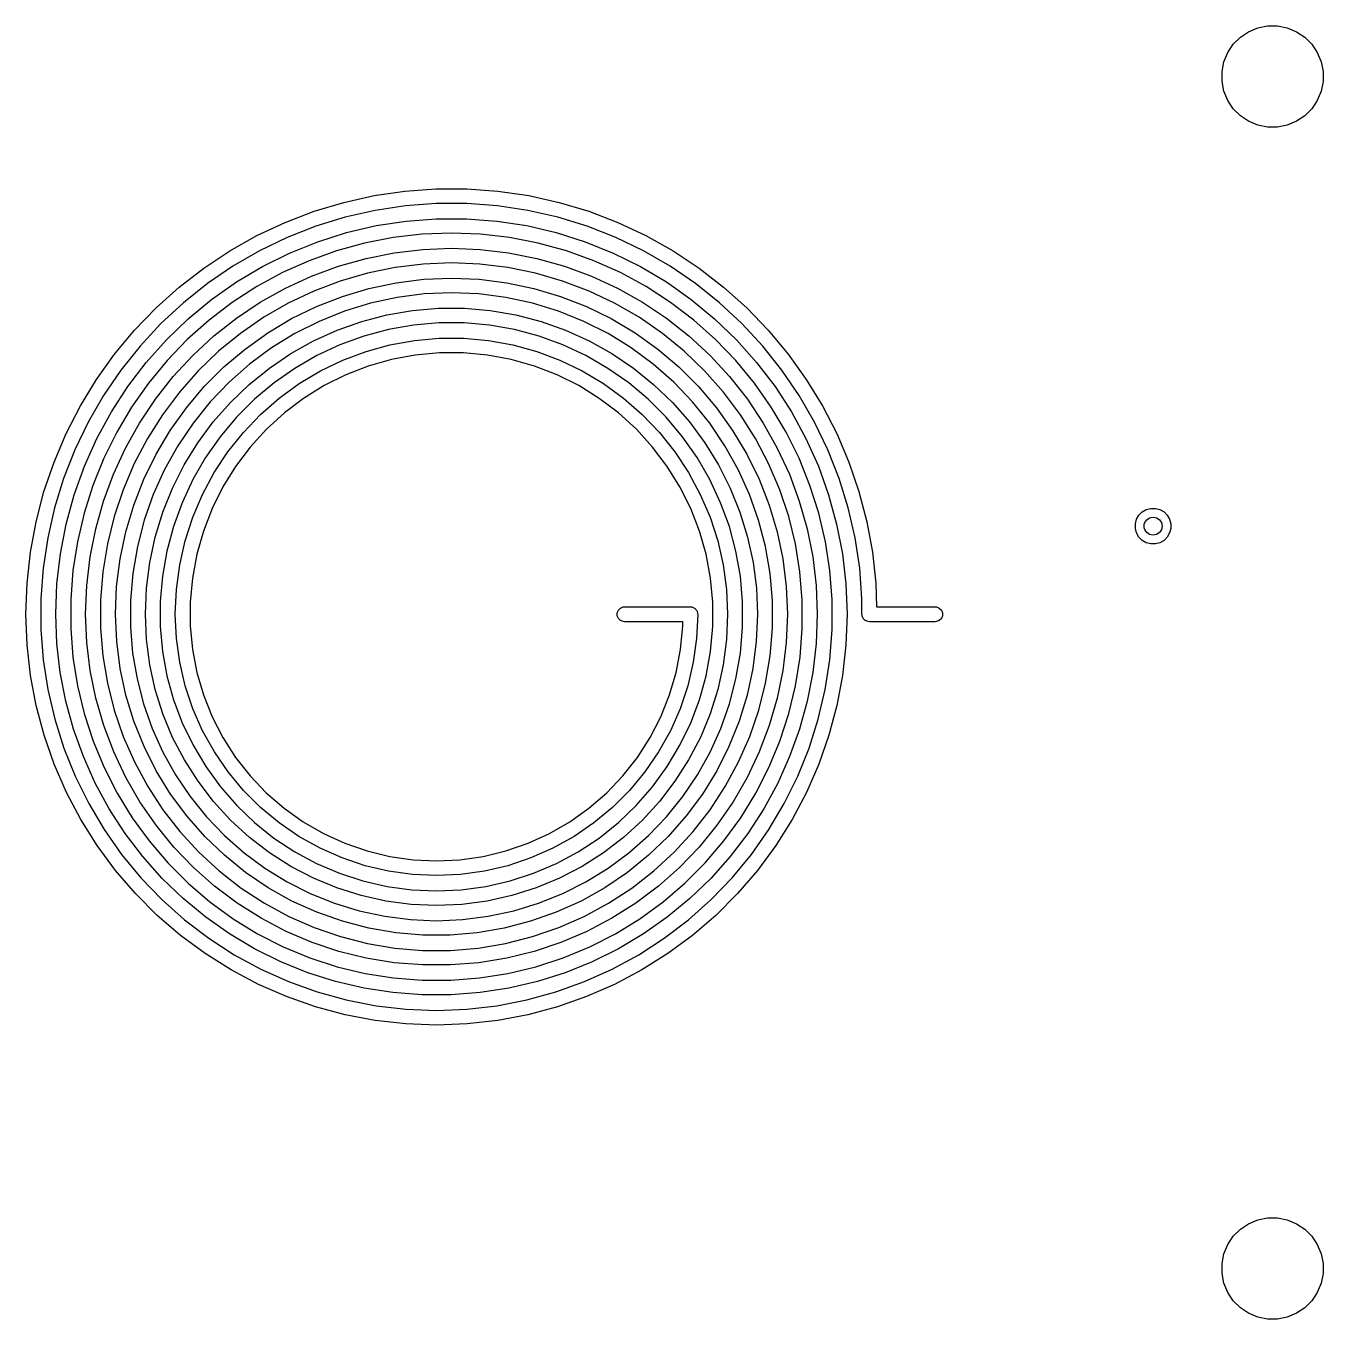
# Model space of a CAD drawing. Extents: x 25 to 275, y -107 to -24.
# Drawn here: x 118.12 to 139.85, y -106.8 to -85.15 of the extents above; entities that cross this region are included whole.
import ezdxf

# ---------------------------------------------------------------- set-up
doc = ezdxf.new("R2010")
doc.units = 0
doc.layers.add('BLACK', color=7, linetype='CONTINUOUS')

msp = doc.modelspace()

# ---------------------------------------------------------------- linework, layer by layer
at = {"layer": 'BLACK', "linetype": 'CONTINUOUS'}
for p, q in [((138.342941, -85.460766), (138.460766, -85.342941)), ((138.460766, -85.342941), (138.599313, -85.250367)), ((138.599313, -85.250367), (138.753258, -85.186601)), ((138.753258, -85.186601), (138.916685, -85.154093)), ((138.916685, -85.154093), (139.083315, -85.154093)), ((139.083315, -85.154093), (139.246742, -85.186601)), ((139.246742, -85.186601), (139.400687, -85.250367)), ((139.400687, -85.250367), (139.539234, -85.342941)), ((139.539234, -85.342941), (139.657059, -85.460766)), ((138.250367, -85.599313), (138.342941, -85.460766)), ((139.657059, -85.460766), (139.749633, -85.599313)), ((138.154093, -85.916685), (138.186601, -85.753258)), ((138.186601, -85.753258), (138.250367, -85.599313)), ((139.749633, -85.599313), (139.813399, -85.753258)), ((139.813399, -85.753258), (139.845907, -85.916685)), ((138.154093, -86.083315), (138.154093, -85.916685)), ((139.845907, -85.916685), (139.845907, -86.083315)), ((138.186601, -86.246742), (138.154093, -86.083315)), ((139.845907, -86.083315), (139.813399, -86.246742)), ((138.250367, -86.400687), (138.186601, -86.246742)), ((138.342941, -86.539234), (138.250367, -86.400687)), ((139.749633, -86.400687), (139.657059, -86.539234)), ((139.813399, -86.246742), (139.749633, -86.400687)), ((138.460766, -86.657059), (138.342941, -86.539234)), ((138.599313, -86.749633), (138.460766, -86.657059)), ((139.539234, -86.657059), (139.400687, -86.749633)), ((139.657059, -86.539234), (139.539234, -86.657059)), ((138.753258, -86.813399), (138.599313, -86.749633)), ((138.916685, -86.845907), (138.753258, -86.813399)), ((139.083315, -86.845907), (138.916685, -86.845907)), ((139.246742, -86.813399), (139.083315, -86.845907)), ((139.400687, -86.749633), (139.246742, -86.813399)), ((123.955837, -87.99352), (124.47073, -87.917743)), ((124.47073, -87.917743), (124.989781, -87.879753)), ((124.989781, -87.879753), (125.510219, -87.879753)), ((125.510219, -87.879753), (126.02927, -87.917743)), ((126.02927, -87.917743), (126.544163, -87.99352)), ((122.949477, -88.256617), (123.44785, -88.106679)), ((123.44785, -88.106679), (123.955837, -87.99352)), ((124.479706, -88.163448), (123.970963, -88.240128)), ((124.992756, -88.125), (124.479706, -88.163448)), ((125.507244, -88.125), (124.992756, -88.125)), ((126.020294, -88.163448), (125.507244, -88.125)), ((126.529037, -88.240128), (126.020294, -88.163448)), ((126.544163, -87.99352), (127.05215, -88.106679)), ((127.05215, -88.106679), (127.550523, -88.256617)), ((122.463379, -88.442533), (122.949477, -88.256617)), ((123.469374, -88.354613), (122.977742, -88.506261)), ((123.970963, -88.240128), (123.469374, -88.354613)), ((124.490222, -88.418711), (124.996244, -88.379862)), ((124.996244, -88.379862), (125.503756, -88.379862)), ((125.503756, -88.379862), (126.009778, -88.418711)), ((127.030626, -88.354613), (126.529037, -88.240128)), ((127.522258, -88.506261), (127.030626, -88.354613)), ((127.550523, -88.256617), (128.036621, -88.442533)), ((121.992148, -88.663437), (122.463379, -88.442533)), ((122.977742, -88.506261), (122.498818, -88.694225)), ((123.010638, -88.764947), (123.494498, -88.611821)), ((123.494498, -88.611821), (123.988659, -88.496182)), ((123.988659, -88.496182), (124.490222, -88.418711)), ((125.25, -88.620318), (124.76164, -88.639037)), ((125.73836, -88.639037), (125.25, -88.620318)), ((126.009778, -88.418711), (126.511341, -88.496182)), ((126.511341, -88.496182), (127.005502, -88.611821)), ((127.005502, -88.611821), (127.489362, -88.764947)), ((128.001182, -88.694225), (127.522258, -88.506261)), ((128.036621, -88.442533), (128.507852, -88.663437)), ((121.5383, -88.918149), (121.992148, -88.663437)), ((122.498818, -88.694225), (122.03528, -88.917453)), ((122.53992, -88.954664), (123.010638, -88.764947)), ((123.796367, -88.788133), (123.325119, -88.917634)), ((124.276146, -88.695085), (123.796367, -88.788133)), ((124.76164, -88.639037), (124.276146, -88.695085)), ((126.223854, -88.695085), (125.73836, -88.639037)), ((126.703633, -88.788133), (126.223854, -88.695085)), ((127.174881, -88.917634), (126.703633, -88.788133)), ((127.489362, -88.764947), (127.96008, -88.954664)), ((128.46472, -88.917453), (128.001182, -88.694225)), ((128.507852, -88.663437), (128.9617, -88.918149)), ((121.104255, -89.205311), (121.5383, -88.918149)), ((122.03528, -88.917453), (121.58972, -89.174698)), ((122.085106, -89.179856), (122.53992, -88.954664)), ((123.325119, -88.917634), (122.865166, -89.082829)), ((123.357271, -89.174779), (123.820147, -89.044234)), ((123.820147, -89.044234), (124.291839, -88.950409)), ((124.291839, -88.950409), (124.769438, -88.893881)), ((124.769438, -88.893881), (125.25, -88.875)), ((125.25, -88.875), (125.730562, -88.893881)), ((125.730562, -88.893881), (126.208161, -88.950409)), ((126.208161, -88.950409), (126.679853, -89.044234)), ((126.679853, -89.044234), (127.142729, -89.174779)), ((127.634834, -89.082829), (127.174881, -88.917634)), ((127.96008, -88.954664), (128.414894, -89.179856)), ((128.91028, -89.174698), (128.46472, -88.917453)), ((128.9617, -88.918149), (129.395745, -89.205311)), ((120.69233, -89.523389), (121.104255, -89.205311)), ((121.58972, -89.174698), (121.164629, -89.464519)), ((121.648865, -89.439204), (122.085106, -89.179856)), ((122.865166, -89.082829), (122.419209, -89.282749)), ((122.906064, -89.341238), (123.357271, -89.174779)), ((124.306819, -89.196372), (123.842879, -89.291086)), ((124.776875, -89.139297), (124.306819, -89.196372)), ((125.25, -89.120231), (124.776875, -89.139297)), ((125.723125, -89.139297), (125.25, -89.120231)), ((126.193181, -89.196372), (125.723125, -89.139297)), ((126.657121, -89.291086), (126.193181, -89.196372)), ((127.142729, -89.174779), (127.593936, -89.341238)), ((128.080791, -89.282749), (127.634834, -89.082829)), ((128.414894, -89.179856), (128.851135, -89.439204)), ((129.335371, -89.464519), (128.91028, -89.174698)), ((129.395745, -89.205311), (129.80767, -89.523389)), ((121.164629, -89.464519), (120.762386, -89.785298)), ((121.233757, -89.731185), (121.648865, -89.439204)), ((122.419209, -89.282749), (121.989863, -89.516219)), ((122.469308, -89.542585), (122.906064, -89.341238)), ((123.388065, -89.422825), (122.945327, -89.590733)), ((123.842879, -89.291086), (123.388065, -89.422825)), ((123.869144, -89.547124), (124.324155, -89.451718)), ((124.324155, -89.451718), (124.785491, -89.394212)), ((124.785491, -89.394212), (125.25, -89.375)), ((125.25, -89.375), (125.714509, -89.394212)), ((125.714509, -89.394212), (126.175845, -89.451718)), ((126.175845, -89.451718), (126.630856, -89.547124)), ((127.111935, -89.422825), (126.657121, -89.291086)), ((127.554673, -89.590733), (127.111935, -89.422825)), ((127.593936, -89.341238), (128.030692, -89.542585)), ((128.510137, -89.516219), (128.080791, -89.282749)), ((128.851135, -89.439204), (129.266243, -89.731185)), ((129.737614, -89.785298), (129.335371, -89.464519)), ((120.304721, -89.870688), (120.69233, -89.523389)), ((121.989863, -89.516219), (121.57965, -89.781871)), ((122.049696, -89.777579), (122.469308, -89.542585)), ((122.945327, -89.590733), (122.517535, -89.793723)), ((122.990463, -89.848775), (123.423565, -89.679778)), ((123.423565, -89.679778), (123.869144, -89.547124)), ((124.340801, -89.697537), (123.894397, -89.793745)), ((124.793757, -89.639534), (124.340801, -89.697537)), ((125.25, -89.620153), (124.793757, -89.639534)), ((125.706243, -89.639534), (125.25, -89.620153)), ((126.159199, -89.697537), (125.706243, -89.639534)), ((126.605603, -89.793745), (126.159199, -89.697537)), ((126.630856, -89.547124), (127.076435, -89.679778)), ((127.076435, -89.679778), (127.509537, -89.848775)), ((127.982465, -89.793723), (127.554673, -89.590733)), ((128.030692, -89.542585), (128.450304, -89.777579)), ((128.92035, -89.781871), (128.510137, -89.516219)), ((129.80767, -89.523389), (130.195279, -89.870688)), ((119.943498, -90.245353), (120.304721, -89.870688)), ((120.762386, -89.785298), (120.385239, -90.135239)), ((120.842217, -90.054085), (121.233757, -89.731185)), ((121.57965, -89.781871), (121.190976, -90.078144)), ((121.649815, -90.044771), (122.049696, -89.777579)), ((122.517535, -89.793723), (122.107464, -90.030478)), ((122.572796, -90.05296), (122.990463, -89.848775)), ((123.894397, -89.793745), (123.457759, -89.927464)), ((124.170269, -89.990029), (124.599034, -89.91651)), ((124.599034, -89.91651), (125.032489, -89.879618)), ((125.032489, -89.879618), (125.467511, -89.879618)), ((125.467511, -89.879618), (125.900966, -89.91651)), ((125.900966, -89.91651), (126.329731, -89.990029)), ((127.042241, -89.927464), (126.605603, -89.793745)), ((127.509537, -89.848775), (127.927204, -90.05296)), ((128.392536, -90.030478), (127.982465, -89.793723)), ((128.450304, -89.777579), (128.850185, -90.044771)), ((129.309024, -90.078144), (128.92035, -89.781871)), ((129.266243, -89.731185), (129.657783, -90.054085)), ((130.114761, -90.135239), (129.737614, -89.785298)), ((130.195279, -89.870688), (130.556502, -90.245353)), ((120.385239, -90.135239), (120.035298, -90.512386)), ((120.476544, -90.40601), (120.842217, -90.054085)), ((121.190976, -90.078144), (120.826121, -90.403301)), ((121.272131, -90.342513), (121.649815, -90.044771)), ((122.107464, -90.030478), (121.717774, -90.299461)), ((122.173417, -90.290939), (122.572796, -90.05296)), ((123.034034, -90.09773), (122.626276, -90.303318)), ((123.457759, -89.927464), (123.034034, -90.09773)), ((123.339111, -90.244569), (123.749283, -90.099645)), ((123.749283, -90.099645), (124.170269, -89.990029)), ((125.037153, -90.125), (124.613079, -90.162102)), ((125.462847, -90.125), (125.037153, -90.125)), ((125.886921, -90.162102), (125.462847, -90.125)), ((126.329731, -89.990029), (126.750717, -90.099645)), ((126.750717, -90.099645), (127.160889, -90.244569)), ((127.465966, -90.09773), (127.042241, -89.927464)), ((127.873724, -90.303318), (127.465966, -90.09773)), ((127.927204, -90.05296), (128.326583, -90.290939)), ((128.782226, -90.299461), (128.392536, -90.030478)), ((128.850185, -90.044771), (129.227869, -90.342513)), ((129.673879, -90.403301), (129.309024, -90.078144)), ((129.657783, -90.054085), (130.023456, -90.40601)), ((130.464702, -90.512386), (130.114761, -90.135239)), ((119.610588, -90.645387), (119.943498, -90.245353)), ((120.918971, -90.668971), (121.272131, -90.342513)), ((121.717774, -90.299461), (121.350992, -90.59893)), ((121.795053, -90.561085), (122.173417, -90.290939)), ((122.626276, -90.303318), (122.237421, -90.542745)), ((122.942706, -90.423755), (123.339111, -90.244569)), ((123.782663, -90.346201), (123.382641, -90.491797)), ((124.193852, -90.236023), (123.782663, -90.346201)), ((124.613079, -90.162102), (124.193852, -90.236023)), ((126.306148, -90.236023), (125.886921, -90.162102)), ((126.717337, -90.346201), (126.306148, -90.236023)), ((127.117359, -90.491797), (126.717337, -90.346201)), ((127.160889, -90.244569), (127.557294, -90.423755)), ((128.262579, -90.542745), (127.873724, -90.303318)), ((128.326583, -90.290939), (128.704947, -90.561085)), ((129.149008, -90.59893), (128.782226, -90.299461)), ((129.227869, -90.342513), (129.581029, -90.668971)), ((130.556502, -90.245353), (130.889412, -90.645387)), ((120.035298, -90.512386), (119.714519, -90.914629)), ((120.138884, -90.784894), (120.476544, -90.40601)), ((120.826121, -90.403301), (120.487228, -90.755434)), ((121.440291, -90.861553), (121.795053, -90.561085)), ((122.237421, -90.542745), (121.870273, -90.814287)), ((122.562925, -90.635913), (122.942706, -90.423755)), ((123.382641, -90.491797), (122.996831, -90.671703)), ((123.820796, -90.601364), (124.220841, -90.490958)), ((124.220841, -90.490958), (124.629171, -90.416857)), ((124.629171, -90.416857), (125.0425, -90.379657)), ((125.0425, -90.379657), (125.4575, -90.379657)), ((125.4575, -90.379657), (125.870829, -90.416857)), ((125.870829, -90.416857), (126.279159, -90.490958)), ((126.279159, -90.490958), (126.679204, -90.601364)), ((127.503169, -90.671703), (127.117359, -90.491797)), ((127.557294, -90.423755), (127.937075, -90.635913)), ((128.629727, -90.814287), (128.262579, -90.542745)), ((128.704947, -90.561085), (129.059709, -90.861553)), ((130.012772, -90.755434), (129.673879, -90.403301)), ((130.023456, -90.40601), (130.361116, -90.784894)), ((130.785481, -90.914629), (130.464702, -90.512386)), ((119.307766, -91.068655), (119.610588, -90.645387)), ((119.831218, -91.188514), (120.138884, -90.784894)), ((120.487228, -90.755434), (120.176284, -91.132475)), ((120.592513, -91.022131), (120.918971, -90.668971)), ((121.350992, -90.59893), (121.009496, -90.926941)), ((122.202505, -90.879515), (122.562925, -90.635913)), ((122.996831, -90.671703), (122.628169, -90.88455)), ((123.058357, -90.927246), (123.432259, -90.747184)), ((123.432259, -90.747184), (123.820796, -90.601364)), ((124.247271, -90.73666), (123.858178, -90.847366)), ((124.64492, -90.662326), (124.247271, -90.73666)), ((125.047732, -90.625), (124.64492, -90.662326)), ((125.452268, -90.625), (125.047732, -90.625)), ((125.85508, -90.662326), (125.452268, -90.625)), ((126.252729, -90.73666), (125.85508, -90.662326)), ((126.641822, -90.847366), (126.252729, -90.73666)), ((126.679204, -90.601364), (127.067741, -90.747184)), ((127.067741, -90.747184), (127.441643, -90.927246)), ((127.871831, -90.88455), (127.503169, -90.671703)), ((127.937075, -90.635913), (128.297495, -90.879515)), ((129.490504, -90.926941), (129.149008, -90.59893)), ((129.581029, -90.668971), (129.907487, -91.022131)), ((130.323716, -91.132475), (130.012772, -90.755434)), ((130.361116, -90.784894), (130.668782, -91.188514)), ((130.889412, -90.645387), (131.192234, -91.068655)), ((119.714519, -90.914629), (119.424698, -91.33972)), ((121.009496, -90.926941), (120.695502, -91.281367)), ((121.111553, -91.190291), (121.440291, -90.861553)), ((121.870273, -90.814287), (121.527475, -91.115987)), ((121.864042, -91.152804), (122.202505, -90.879515)), ((122.628169, -90.88455), (122.279461, -91.128718)), ((122.702101, -91.140099), (123.058357, -90.927246)), ((123.480958, -90.993502), (123.118832, -91.17382)), ((123.858178, -90.847366), (123.480958, -90.993502)), ((127.019042, -90.993502), (126.641822, -90.847366)), ((127.381168, -91.17382), (127.019042, -90.993502)), ((127.441643, -90.927246), (127.797899, -91.140099)), ((128.220539, -91.128718), (127.871831, -90.88455)), ((128.297495, -90.879515), (128.635958, -91.152804)), ((128.972525, -91.115987), (128.629727, -90.814287)), ((129.059709, -90.861553), (129.388447, -91.190291)), ((129.804498, -91.281367), (129.490504, -90.926941)), ((131.075302, -91.33972), (130.785481, -90.914629)), ((119.036648, -91.512898), (119.307766, -91.068655)), ((119.555351, -91.614501), (119.831218, -91.188514)), ((120.176284, -91.132475), (119.895115, -91.532212)), ((120.294771, -91.399815), (120.592513, -91.022131)), ((120.811085, -91.545053), (121.111553, -91.190291)), ((121.527475, -91.115987), (121.211498, -91.445671)), ((121.549975, -91.453813), (121.864042, -91.152804)), ((122.279461, -91.128718), (121.95336, -91.402349)), ((122.36636, -91.384029), (122.702101, -91.140099)), ((123.118832, -91.17382), (122.774887, -91.386781)), ((127.725113, -91.386781), (127.381168, -91.17382)), ((127.797899, -91.140099), (128.13364, -91.384029)), ((128.54664, -91.402349), (128.220539, -91.128718)), ((128.635958, -91.152804), (128.950025, -91.453813)), ((129.288502, -91.445671), (128.972525, -91.115987)), ((129.388447, -91.190291), (129.688915, -91.545053)), ((129.907487, -91.022131), (130.205229, -91.399815)), ((130.604885, -91.532212), (130.323716, -91.132475)), ((130.668782, -91.188514), (130.944649, -91.614501)), ((131.192234, -91.068655), (131.463352, -91.512898)), ((119.424698, -91.33972), (119.167453, -91.78528)), ((120.027579, -91.799696), (120.294771, -91.399815)), ((120.695502, -91.281367), (120.411045, -91.659911)), ((121.95336, -91.402349), (121.652349, -91.70336)), ((122.053835, -91.657074), (122.36636, -91.384029)), ((122.774887, -91.386781), (122.45206, -91.630569)), ((128.04794, -91.630569), (127.725113, -91.386781)), ((128.13364, -91.384029), (128.446165, -91.657074)), ((128.847651, -91.70336), (128.54664, -91.402349)), ((130.088955, -91.659911), (129.804498, -91.281367)), ((130.205229, -91.399815), (130.472421, -91.799696)), ((131.332547, -91.78528), (131.075302, -91.33972)), ((118.798681, -91.975746), (119.036648, -91.512898)), ((119.312903, -92.060356), (119.555351, -91.614501)), ((119.895115, -91.532212), (119.645371, -91.952299)), ((120.411045, -91.659911), (120.157971, -92.060116)), ((120.540939, -91.923417), (120.811085, -91.545053)), ((121.211498, -91.445671), (120.924618, -91.800964)), ((121.262567, -91.780373), (121.549975, -91.453813)), ((121.767044, -91.957033), (122.053835, -91.657074)), ((122.45206, -91.630569), (122.153104, -91.903104)), ((128.346896, -91.903104), (128.04794, -91.630569)), ((128.446165, -91.657074), (128.732956, -91.957033)), ((128.950025, -91.453813), (129.237433, -91.780373)), ((129.575382, -91.800964), (129.288502, -91.445671)), ((129.688915, -91.545053), (129.959061, -91.923417)), ((130.342029, -92.060115), (130.088955, -91.659911)), ((130.854629, -91.952299), (130.604885, -91.532212)), ((130.944649, -91.614501), (131.187097, -92.060356)), ((131.463352, -91.512898), (131.701319, -91.975746)), ((119.167453, -91.78528), (118.944225, -92.248818)), ((119.792585, -92.219308), (120.027579, -91.799696)), ((120.924618, -91.800964), (120.668904, -92.179307)), ((121.003888, -92.130129), (121.262567, -91.780373)), ((121.652349, -91.70336), (121.378718, -92.029461)), ((129.121282, -92.029461), (128.847651, -91.70336)), ((129.237433, -91.780373), (129.496112, -92.130129)), ((129.831096, -92.179307), (129.575382, -91.800964)), ((130.472421, -91.799696), (130.707415, -92.219308)), ((131.555775, -92.248818), (131.332547, -91.78528)), ((118.595135, -92.45473), (118.798681, -91.975746)), ((119.105296, -92.523462), (119.312903, -92.060356)), ((119.645371, -91.952299), (119.428517, -92.390272)), ((120.157971, -92.060116), (119.93792, -92.479387)), ((120.30296, -92.322796), (120.540939, -91.923417)), ((121.378718, -92.029461), (121.13455, -92.378169)), ((121.508296, -92.281493), (121.767044, -91.957033)), ((122.153104, -91.903104), (121.880569, -92.20206)), ((128.619431, -92.20206), (128.346896, -91.903104)), ((128.732956, -91.957033), (128.991704, -92.281493)), ((129.36545, -92.378169), (129.121282, -92.029461)), ((129.959061, -91.923417), (130.19704, -92.322796)), ((130.56208, -92.479387), (130.342029, -92.060115)), ((131.071483, -92.390272), (130.854629, -91.952299)), ((131.187097, -92.060356), (131.394704, -92.523462)), ((131.701319, -91.975746), (131.904865, -92.45473)), ((118.944225, -92.248818), (118.756261, -92.727742)), ((119.591238, -92.656064), (119.792585, -92.219308)), ((120.668904, -92.179307), (120.446196, -92.577973)), ((120.775803, -92.500563), (121.003888, -92.130129)), ((121.279674, -92.627841), (121.508296, -92.281493)), ((121.880569, -92.20206), (121.636781, -92.524887)), ((128.863219, -92.524887), (128.619431, -92.20206)), ((128.991704, -92.281493), (129.220326, -92.627841)), ((129.496112, -92.130129), (129.724197, -92.500563)), ((130.053804, -92.577973), (129.831096, -92.179307)), ((130.707415, -92.219308), (130.908762, -92.656064)), ((131.743739, -92.727742), (131.555775, -92.248818)), ((118.427096, -92.947294), (118.595135, -92.45473)), ((118.933749, -93.001101), (119.105296, -92.523462)), ((119.428517, -92.390272), (119.245826, -92.84356)), ((119.93792, -92.479387), (119.75232, -92.915005)), ((120.098775, -92.740463), (120.30296, -92.322796)), ((120.579954, -92.889006), (120.775803, -92.500563)), ((121.13455, -92.378169), (120.921703, -92.746831)), ((121.636781, -92.524887), (121.42382, -92.868832)), ((129.07618, -92.868832), (128.863219, -92.524887)), ((129.578297, -92.746831), (129.36545, -92.378169)), ((129.724197, -92.500563), (129.920046, -92.889006)), ((130.19704, -92.322796), (130.401225, -92.740463)), ((130.74768, -92.915005), (130.56208, -92.479387)), ((131.254174, -92.84356), (131.071483, -92.390272)), ((131.394704, -92.523462), (131.566251, -93.001101)), ((131.904865, -92.45473), (132.072904, -92.947294)), ((118.756261, -92.727742), (118.604613, -93.219374)), ((119.424779, -93.107271), (119.591238, -92.656064)), ((119.929778, -93.173565), (120.098775, -92.740463)), ((120.446196, -92.577973), (120.258099, -92.994089)), ((120.921703, -92.746831), (120.741797, -93.132641)), ((121.083019, -92.993288), (121.279674, -92.627841)), ((129.220326, -92.627841), (129.416981, -92.993288)), ((129.758203, -93.132641), (129.578297, -92.746831)), ((130.241901, -92.994089), (130.053804, -92.577973)), ((130.401225, -92.740463), (130.570222, -93.173565)), ((130.908762, -92.656064), (131.075221, -93.107271)), ((131.895387, -93.219374), (131.743739, -92.727742)), ((118.295459, -93.45081), (118.427096, -92.947294)), ((119.245826, -92.84356), (119.098369, -93.309502)), ((119.75232, -92.915005), (119.602375, -93.364146)), ((120.417753, -93.292659), (120.579954, -92.889006)), ((121.42382, -92.868832), (121.243502, -93.230958)), ((129.256498, -93.230958), (129.07618, -92.868832)), ((129.920046, -92.889006), (130.082247, -93.292659)), ((130.897625, -93.364146), (130.74768, -92.915005)), ((131.401631, -93.309502), (131.254174, -92.84356)), ((132.072904, -92.947294), (132.204541, -93.45081)), ((118.799268, -93.490471), (118.933749, -93.001101)), ((119.294234, -93.570147), (119.424779, -93.107271)), ((119.797124, -93.619144), (119.929778, -93.173565)), ((120.258099, -92.994089), (120.105969, -93.424658)), ((120.741797, -93.132641), (120.596201, -93.532663)), ((120.919914, -93.374891), (121.083019, -92.993288)), ((129.416981, -92.993288), (129.580086, -93.374891)), ((129.903799, -93.532663), (129.758203, -93.132641)), ((130.394031, -93.424658), (130.241901, -92.994089)), ((130.570222, -93.173565), (130.702876, -93.619144)), ((131.075221, -93.107271), (131.205766, -93.570147)), ((131.566251, -93.001101), (131.700732, -93.490471)), ((118.604613, -93.219374), (118.490128, -93.720963)), ((119.098369, -93.309502), (118.987013, -93.785365)), ((119.602375, -93.364146), (119.489057, -93.823895)), ((120.290369, -93.708612), (120.417753, -93.292659)), ((120.791672, -93.76958), (120.919914, -93.374891)), ((121.243502, -93.230958), (121.097366, -93.608178)), ((129.402634, -93.608178), (129.256498, -93.230958)), ((129.580086, -93.374891), (129.708328, -93.76958)), ((130.082247, -93.292659), (130.209631, -93.708612)), ((131.010943, -93.823895), (130.897625, -93.364146)), ((131.512987, -93.785365), (131.401631, -93.309502)), ((132.009872, -93.720963), (131.895387, -93.219374)), ((136.722836, -93.410195), (136.761994, -93.342372)), ((136.761994, -93.342372), (136.817372, -93.286994)), ((136.817372, -93.286994), (136.885195, -93.247836)), ((136.885195, -93.247836), (136.960842, -93.227567)), ((136.960842, -93.227567), (137.039158, -93.227567)), ((137.039158, -93.227567), (137.114805, -93.247836)), ((137.114805, -93.247836), (137.182628, -93.286994)), ((137.182628, -93.286994), (137.238006, -93.342372)), ((137.238006, -93.342372), (137.277164, -93.410195)), ((118.200929, -93.962592), (118.295459, -93.45081)), ((118.702642, -93.988698), (118.799268, -93.490471)), ((119.200409, -94.041839), (119.294234, -93.570147)), ((120.105969, -93.424658), (119.990902, -93.866578)), ((120.596201, -93.532663), (120.486023, -93.943852)), ((121.097366, -93.608178), (120.98666, -93.997271)), ((129.51334, -93.997271), (129.402634, -93.608178)), ((130.013977, -93.943852), (129.903799, -93.532663)), ((130.509098, -93.866578), (130.394031, -93.424658)), ((131.205766, -93.570147), (131.299591, -94.041839)), ((131.700732, -93.490471), (131.797358, -93.988698)), ((132.204541, -93.45081), (132.299071, -93.962592)), ((136.702567, -93.485842), (136.722836, -93.410195)), ((136.702567, -93.564158), (136.702567, -93.485842)), ((136.722836, -93.639805), (136.702567, -93.564158)), ((137.277164, -93.410195), (137.297433, -93.485842)), ((137.297433, -93.564158), (137.277164, -93.639805)), ((137.297433, -93.485842), (137.297433, -93.564158)), ((118.490128, -93.720963), (118.413448, -94.229706)), ((118.987013, -93.785365), (118.912411, -94.268356)), ((119.489057, -93.823895), (119.413101, -94.291272)), ((119.701718, -94.074155), (119.797124, -93.619144)), ((120.198718, -94.133871), (120.290369, -93.708612)), ((120.699326, -94.174174), (120.791672, -93.76958)), ((129.708328, -93.76958), (129.800674, -94.174174)), ((130.209631, -93.708612), (130.301282, -94.133871)), ((130.702876, -93.619144), (130.798282, -94.074155)), ((131.086899, -94.291272), (131.010943, -93.823895)), ((131.587589, -94.268356), (131.512987, -93.785365)), ((132.086552, -94.229706), (132.009872, -93.720963)), ((136.761994, -93.707628), (136.722836, -93.639805)), ((136.817372, -93.763006), (136.761994, -93.707628)), ((136.885195, -93.802164), (136.817372, -93.763006)), ((136.960842, -93.822433), (136.885195, -93.802164)), ((137.039158, -93.822433), (136.960842, -93.822433)), ((137.114805, -93.802164), (137.039158, -93.822433)), ((137.182628, -93.763006), (137.114805, -93.802164)), ((137.238006, -93.707628), (137.182628, -93.763006)), ((137.277164, -93.639805), (137.238006, -93.707628)), ((118.144007, -94.479908), (118.200929, -93.962592)), ((118.644439, -94.492861), (118.702642, -93.988698)), ((119.143881, -94.519438), (119.200409, -94.041839)), ((119.990902, -93.866578), (119.913727, -94.316664)), ((120.486023, -93.943852), (120.412102, -94.363079)), ((120.98666, -93.997271), (120.912326, -94.39492)), ((129.587674, -94.39492), (129.51334, -93.997271)), ((130.087898, -94.363079), (130.013977, -93.943852)), ((130.586273, -94.316664), (130.509098, -93.866578)), ((131.299591, -94.041839), (131.356119, -94.519438)), ((131.797358, -93.988698), (131.855561, -94.492861)), ((132.299071, -93.962592), (132.355993, -94.479908)), ((118.413448, -94.229706), (118.375, -94.742756)), ((118.912411, -94.268356), (118.875, -94.755641)), ((119.644212, -94.535491), (119.701718, -94.074155)), ((120.143463, -94.56537), (120.198718, -94.133871)), ((120.643619, -94.585418), (120.699326, -94.174174)), ((129.800674, -94.174174), (129.856381, -94.585418)), ((130.301282, -94.133871), (130.356537, -94.56537)), ((130.798282, -94.074155), (130.855788, -94.535491)), ((131.625, -94.755641), (131.587589, -94.268356)), ((132.125, -94.742756), (132.086552, -94.229706)), ((118.125, -95), (118.144007, -94.479908)), ((119.413101, -94.291272), (119.375, -94.763246)), ((119.913727, -94.316664), (119.875, -94.771673)), ((120.412102, -94.363079), (120.375, -94.787153)), ((120.912326, -94.39492), (120.875, -94.797732)), ((129.625, -94.797732), (129.587674, -94.39492)), ((130.125, -94.787153), (130.087898, -94.363079)), ((130.625, -94.771673), (130.586273, -94.316664)), ((131.125, -94.763246), (131.086899, -94.291272)), ((132.355993, -94.479908), (132.370432, -94.875)), ((118.625, -95), (118.644439, -94.492861)), ((119.125, -95), (119.143881, -94.519438)), ((119.625, -95), (119.644212, -94.535491)), ((120.125, -95), (120.143463, -94.56537)), ((120.625, -95), (120.643619, -94.585418)), ((129.856381, -94.585418), (129.875, -95)), ((130.356537, -94.56537), (130.375, -95)), ((130.855788, -94.535491), (130.875, -95)), ((131.356119, -94.519438), (131.375, -95)), ((131.855561, -94.492861), (131.875, -95)), ((118.375, -94.742756), (118.375, -95)), ((118.875, -94.755641), (118.875, -95)), ((119.375, -94.763246), (119.375, -95)), ((119.875, -94.771673), (119.875, -95)), ((120.375, -94.787153), (120.375, -95)), ((120.875, -94.797732), (120.875, -95)), ((128.046066, -94.930554), (128.080554, -94.896066)), ((128.080554, -94.896066), (128.125614, -94.877402)), ((128.125614, -94.877402), (128.15, -94.875)), ((128.15, -94.875), (129.25, -94.875)), ((129.25, -94.875), (129.274386, -94.877402)), ((129.274386, -94.877402), (129.276153, -94.878134)), ((129.276153, -94.878134), (129.277815, -94.878134)), ((129.277815, -94.878134), (129.288031, -94.883054)), ((129.288031, -94.883054), (129.319446, -94.896066)), ((129.319446, -94.896066), (129.323528, -94.900148)), ((129.323528, -94.900148), (129.327936, -94.902271)), ((129.327936, -94.902271), (129.336933, -94.913553)), ((129.336933, -94.913553), (129.353934, -94.930554)), ((129.625, -95), (129.625, -94.797732)), ((130.125, -95), (130.125, -94.787153)), ((130.625, -95), (130.625, -94.771673)), ((131.125, -95), (131.125, -94.763246)), ((131.625, -95), (131.625, -94.755641)), ((132.125, -95), (132.125, -94.742756)), ((132.370432, -94.875), (133.35, -94.875)), ((133.35, -94.875), (133.374386, -94.877402)), ((133.374386, -94.877402), (133.419446, -94.896066)), ((133.419446, -94.896066), (133.453934, -94.930554)), ((118.144224, -95.513769), (118.125, -95)), ((118.375, -95), (118.375, -95.253942)), ((118.643706, -95.488001), (118.625, -95)), ((118.875, -95), (118.875, -95.240652)), ((119.144051, -95.472741), (119.125, -95)), ((119.375, -95), (119.375, -95.232652)), ((119.644363, -95.455832), (119.625, -95)), ((119.875, -95), (119.875, -95.217707)), ((120.143551, -95.424884), (120.125, -95)), ((120.375, -95), (120.375, -95.207709)), ((120.643663, -95.403674), (120.625, -95)), ((120.875, -95), (120.875, -95.196498)), ((128.027402, -94.975614), (128.046066, -94.930554)), ((128.027402, -95.024386), (128.027402, -94.975614)), ((128.046066, -95.069446), (128.027402, -95.024386)), ((128.080554, -95.103934), (128.046066, -95.069446)), ((128.125614, -95.122598), (128.080554, -95.103934)), ((128.15, -95.125), (128.125614, -95.122598)), ((129.125, -95.125), (128.15, -95.125)), ((129.125, -95.196498), (129.125, -95.125)), ((129.353934, -94.930554), (129.357655, -94.939538)), ((129.375, -95), (129.356337, -95.403674)), ((129.357655, -94.939538), (129.362621, -94.945765)), ((129.362621, -94.945765), (129.36555, -94.958598)), ((129.36555, -94.958598), (129.372598, -94.975614)), ((129.372598, -94.975614), (129.372598, -94.989476)), ((129.372598, -94.989476), (129.375, -95)), ((129.625, -95.207709), (129.625, -95)), ((129.875, -95), (129.856449, -95.424884)), ((130.125, -95.217707), (130.125, -95)), ((130.375, -95), (130.355637, -95.455832)), ((130.625, -95.232652), (130.625, -95)), ((130.875, -95), (130.855949, -95.472741)), ((131.125, -95.240652), (131.125, -95)), ((131.375, -95), (131.356294, -95.488001)), ((131.625, -95.253942), (131.625, -95)), ((131.875, -95), (131.855776, -95.513769)), ((132.127402, -95.010523), (132.125, -95)), ((132.127402, -95.024386), (132.127402, -95.010523)), ((132.134449, -95.041401), (132.127402, -95.024386)), ((132.137379, -95.054235), (132.134449, -95.041401)), ((132.142344, -95.060461), (132.137379, -95.054235)), ((132.146066, -95.069446), (132.142344, -95.060461)), ((132.163066, -95.086446), (132.146066, -95.069446)), ((132.172064, -95.097729), (132.163066, -95.086446)), ((132.176471, -95.099851), (132.172064, -95.097729)), ((132.180554, -95.103934), (132.176471, -95.099851)), ((132.211968, -95.116945), (132.180554, -95.103934)), ((132.222185, -95.121866), (132.211968, -95.116945)), ((132.223847, -95.121866), (132.222185, -95.121866)), ((132.225614, -95.122598), (132.223847, -95.121866)), ((132.25, -95.125), (132.225614, -95.122598)), ((133.35, -95.125), (132.25, -95.125)), ((133.374386, -95.122598), (133.35, -95.125)), ((133.419446, -95.103934), (133.374386, -95.122598)), ((133.453934, -95.069446), (133.419446, -95.103934)), ((133.453934, -94.930554), (133.472598, -94.975614)), ((133.472598, -95.024386), (133.453934, -95.069446)), ((133.472598, -94.975614), (133.472598, -95.024386)), ((118.375, -95.253942), (118.413878, -95.760336)), ((118.875, -95.240652), (118.912762, -95.720472)), ((119.375, -95.232652), (119.413425, -95.696366)), ((119.875, -95.217707), (119.911926, -95.651553)), ((120.375, -95.207709), (120.412238, -95.621455)), ((120.875, -95.196498), (120.912356, -95.587714)), ((129.087644, -95.587714), (129.125, -95.196498)), ((129.587762, -95.621455), (129.625, -95.207709)), ((130.088074, -95.651553), (130.125, -95.217707)), ((130.586575, -95.696366), (130.625, -95.232652)), ((131.087238, -95.720472), (131.125, -95.240652)), ((131.586122, -95.760336), (131.625, -95.253942)), ((118.201788, -96.024666), (118.144224, -95.513769)), ((118.699712, -95.973139), (118.643706, -95.488001)), ((119.20108, -95.942416), (119.144051, -95.472741)), ((119.702314, -95.908379), (119.644363, -95.455832)), ((120.199062, -95.846535), (120.143551, -95.424884)), ((120.699493, -95.803904), (120.643663, -95.403674)), ((129.356337, -95.403674), (129.300507, -95.803904)), ((129.856449, -95.424884), (129.800938, -95.846535)), ((130.355637, -95.455832), (130.297686, -95.908379)), ((130.855949, -95.472741), (130.79892, -95.942416)), ((131.356294, -95.488001), (131.300288, -95.973139)), ((131.855776, -95.513769), (131.798212, -96.024666)), ((118.413878, -95.760336), (118.491406, -96.262267)), ((118.912762, -95.720472), (118.988055, -96.19585)), ((119.413425, -95.696366), (119.490011, -96.155323)), ((119.911926, -95.651553), (119.985511, -96.080705)), ((120.412238, -95.621455), (120.486413, -96.030197)), ((120.912356, -95.587714), (120.986731, -95.973608)), ((129.013269, -95.973608), (129.087644, -95.587714)), ((129.513587, -96.030197), (129.587762, -95.621455)), ((130.014489, -96.080705), (130.088074, -95.651553)), ((130.509989, -96.155323), (130.586575, -95.696366)), ((131.011945, -96.19585), (131.087238, -95.720472)), ((131.508594, -96.262267), (131.586122, -95.760336)), ((118.792692, -96.452566), (118.699712, -95.973139)), ((119.295717, -96.40598), (119.20108, -95.942416)), ((119.798435, -96.354382), (119.702314, -95.908379)), ((120.291112, -96.261743), (120.199062, -95.846535)), ((120.792013, -96.197276), (120.699493, -95.803904)), ((120.986731, -95.973608), (121.097451, -96.350685)), ((128.902549, -96.350685), (129.013269, -95.973608)), ((129.300507, -95.803904), (129.207987, -96.197276)), ((129.800938, -95.846535), (129.708888, -96.261743)), ((130.297686, -95.908379), (130.201565, -96.354382)), ((130.79892, -95.942416), (130.704283, -96.40598)), ((131.300288, -95.973139), (131.207308, -96.452566)), ((118.297371, -96.529831), (118.201788, -96.024666)), ((118.988055, -96.19585), (119.100413, -96.663856)), ((119.490011, -96.155323), (119.604236, -96.606388)), ((119.985511, -96.080705), (120.095226, -96.50207)), ((120.486413, -96.030197), (120.59693, -96.430644)), ((120.920434, -96.580432), (120.792013, -96.197276)), ((129.207987, -96.197276), (129.079566, -96.580432)), ((129.40307, -96.430644), (129.513587, -96.030197)), ((129.904774, -96.50207), (130.014489, -96.080705)), ((130.395764, -96.606388), (130.509989, -96.155323)), ((130.899587, -96.663856), (131.011945, -96.19585)), ((131.798212, -96.024666), (131.702629, -96.529831)), ((118.491406, -96.262267), (118.607129, -96.756792)), ((119.427348, -96.860424), (119.295717, -96.40598)), ((119.932034, -96.790626), (119.798435, -96.354382)), ((120.418998, -96.667348), (120.291112, -96.261743)), ((120.59693, -96.430644), (120.742897, -96.819573)), ((121.097451, -96.350685), (121.243513, -96.71553)), ((128.756487, -96.71553), (128.902549, -96.350685)), ((129.257103, -96.819573), (129.40307, -96.430644)), ((129.708888, -96.261743), (129.581002, -96.667348)), ((130.201565, -96.354382), (130.067966, -96.790626)), ((130.704283, -96.40598), (130.572652, -96.860424)), ((131.392871, -96.756792), (131.508594, -96.262267)), ((118.430437, -97.026442), (118.297371, -96.529831)), ((118.922098, -96.923469), (118.792692, -96.452566)), ((119.604236, -96.606388), (119.75532, -97.04648)), ((120.095226, -96.50207), (120.24028, -96.912613)), ((121.083661, -96.950105), (120.920434, -96.580432)), ((129.079566, -96.580432), (128.916339, -96.950105)), ((129.75972, -96.912613), (129.904774, -96.50207)), ((130.24468, -97.04648), (130.395764, -96.606388)), ((131.207308, -96.452566), (131.077902, -96.923469)), ((131.702629, -96.529831), (131.569563, -97.026442)), ((118.607129, -96.756792), (118.760369, -97.241006)), ((119.100413, -96.663856), (119.249144, -97.121603)), ((119.595121, -97.302804), (119.427348, -96.860424)), ((120.102147, -97.213969), (119.932034, -96.790626)), ((120.58175, -97.060264), (120.418998, -96.667348)), ((120.742897, -96.819573), (120.92314, -97.193852)), ((121.243513, -96.71553), (121.423594, -97.064839)), ((128.576406, -97.064839), (128.756487, -96.71553)), ((129.07686, -97.193852), (129.257103, -96.819573)), ((129.581002, -96.667348), (129.41825, -97.060264)), ((130.067966, -96.790626), (129.897853, -97.213969)), ((130.572652, -96.860424), (130.404879, -97.302804)), ((130.750856, -97.121603), (130.899587, -96.663856)), ((131.239631, -97.241006), (131.392871, -96.756792)), ((118.600243, -97.51172), (118.430437, -97.026442)), ((119.087172, -97.383084), (118.922098, -96.923469)), ((119.75532, -97.04648), (119.94223, -97.472593)), ((120.24028, -96.912613), (120.419628, -97.309375)), ((120.778126, -97.4375), (120.58175, -97.060264)), ((121.2803, -97.303141), (121.083661, -96.950105)), ((121.423594, -97.064839), (121.636064, -97.395448)), ((128.363936, -97.395448), (128.576406, -97.064839)), ((128.916339, -96.950105), (128.7197, -97.303141)), ((129.41825, -97.060264), (129.221874, -97.4375)), ((129.580372, -97.309375), (129.75972, -96.912613)), ((130.05777, -97.472593), (130.24468, -97.04648)), ((131.077902, -96.923469), (130.912828, -97.383084)), ((131.569563, -97.026442), (131.399757, -97.51172)), ((118.760369, -97.241006), (118.950224, -97.71207)), ((119.249144, -97.121603), (119.433331, -97.566269)), ((119.797946, -97.730249), (119.595121, -97.302804)), ((120.307549, -97.62136), (120.102147, -97.213969)), ((120.419628, -97.309375), (120.631977, -97.689498)), ((120.92314, -97.193852), (121.136208, -97.550467)), ((121.508675, -97.636527), (121.2803, -97.303141)), ((128.7197, -97.303141), (128.491325, -97.636527)), ((128.863792, -97.550467), (129.07686, -97.193852)), ((129.368023, -97.689498), (129.580372, -97.309375)), ((129.897853, -97.213969), (129.692451, -97.62136)), ((130.404879, -97.302804), (130.202054, -97.730249)), ((130.566669, -97.566269), (130.750856, -97.121603)), ((131.049776, -97.71207), (131.239631, -97.241006)), ((118.805839, -97.982951), (118.600243, -97.51172)), ((119.286945, -97.828714), (119.087172, -97.383084)), ((119.94223, -97.472593), (120.16369, -97.881815)), ((121.006634, -97.796185), (120.778126, -97.4375)), ((121.636064, -97.395448), (121.878998, -97.704364)), ((128.121002, -97.704364), (128.363936, -97.395448)), ((129.221874, -97.4375), (128.993366, -97.796185)), ((129.83631, -97.881815), (130.05777, -97.472593)), ((130.912828, -97.383084), (130.713055, -97.828714)), ((131.399757, -97.51172), (131.194161, -97.982951)), ((118.950224, -97.71207), (119.175582, -98.167218)), ((119.433331, -97.566269), (119.651839, -97.995114)), ((120.034508, -98.139987), (119.797946, -97.730249)), ((120.546761, -98.009864), (120.307549, -97.62136)), ((120.631977, -97.689498), (120.875799, -98.050243)), ((121.136208, -97.550467), (121.380384, -97.886547)), ((121.766836, -97.947418), (121.508675, -97.636527)), ((121.878998, -97.704364), (122.150196, -97.988789)), ((127.849804, -97.988789), (128.121002, -97.704364)), ((128.491325, -97.636527), (128.233164, -97.947418)), ((128.619616, -97.886547), (128.863792, -97.550467)), ((129.124201, -98.050243), (129.368023, -97.689498)), ((129.692451, -97.62136), (129.453239, -98.009864)), ((130.202054, -97.730249), (129.965492, -98.139987)), ((130.348161, -97.995114), (130.566669, -97.566269)), ((130.824418, -98.167218), (131.049776, -97.71207)), ((119.520244, -98.257744), (119.286945, -97.828714)), ((120.16369, -97.881815), (120.418187, -98.271351)), ((121.265533, -98.13359), (121.006634, -97.796185)), ((121.380384, -97.886547), (121.653704, -98.199386)), ((122.052582, -98.233164), (121.766836, -97.947418)), ((128.233164, -97.947418), (127.947418, -98.233164)), ((128.346296, -98.199386), (128.619616, -97.886547)), ((128.993366, -97.796185), (128.734467, -98.13359)), ((129.581813, -98.271351), (129.83631, -97.881815)), ((130.713055, -97.828714), (130.479756, -98.257744)), ((119.046075, -98.4375), (118.805839, -97.982951)), ((119.175582, -98.167218), (119.435121, -98.603779)), ((119.651839, -97.995114), (119.903319, -98.405493)), ((120.303274, -98.529361), (120.034508, -98.139987)), ((120.818058, -98.376682), (120.546761, -98.009864)), ((120.875799, -98.050243), (121.149335, -98.389012)), ((121.552854, -98.447146), (121.265533, -98.13359)), ((122.150196, -97.988789), (122.447202, -98.246146)), ((127.552798, -98.246146), (127.849804, -97.988789)), ((128.734467, -98.13359), (128.447146, -98.447146)), ((128.850665, -98.389012), (129.124201, -98.050243)), ((129.453239, -98.009864), (129.181942, -98.376682)), ((129.965492, -98.139987), (129.696726, -98.529361)), ((130.096681, -98.405493), (130.348161, -97.995114)), ((130.564879, -98.603779), (130.824418, -98.167218)), ((131.194161, -97.982951), (130.953925, -98.4375)), ((119.7857, -98.667656), (119.520244, -98.257744)), ((120.418187, -98.271351), (120.703982, -98.638541)), ((121.119486, -98.719171), (120.818058, -98.376682)), ((121.149335, -98.389012), (121.450615, -98.703362)), ((121.653704, -98.199386), (121.953966, -98.486466)), ((122.363473, -98.491325), (122.052582, -98.233164)), ((122.447202, -98.246146), (122.767328, -98.474106)), ((127.232672, -98.474106), (127.552798, -98.246146)), ((127.947418, -98.233164), (127.636527, -98.491325)), ((128.046034, -98.486466), (128.346296, -98.199386)), ((128.549385, -98.703362), (128.850665, -98.389012)), ((129.181942, -98.376682), (128.880514, -98.719171)), ((129.296018, -98.638541), (129.581813, -98.271351)), ((130.479756, -98.257744), (130.2143, -98.667656)), ((119.319608, -98.872825), (119.046075, -98.4375)), ((119.435121, -98.603779), (119.727316, -99.019193)), ((119.903319, -98.405493), (120.186222, -98.794876)), ((120.602499, -98.895846), (120.303274, -98.529361)), ((121.86641, -98.734467), (121.552854, -98.447146)), ((121.953966, -98.486466), (122.278753, -98.745475)), ((122.696859, -98.7197), (122.363473, -98.491325)), ((122.767328, -98.474106), (123.107672, -98.670604)), ((126.892328, -98.670604), (127.232672, -98.474106)), ((127.636527, -98.491325), (127.303141, -98.7197)), ((127.721247, -98.745475), (128.046034, -98.486466)), ((128.447146, -98.447146), (128.13359, -98.734467)), ((129.696726, -98.529361), (129.397501, -98.895846)), ((129.813778, -98.794876), (130.096681, -98.405493)), ((130.272684, -99.019193), (130.564879, -98.603779)), ((130.953925, -98.4375), (130.680392, -98.872825)), ((120.081756, -99.056046), (119.7857, -98.667656)), ((120.186222, -98.794876), (120.498804, -99.160863)), ((120.703982, -98.638541), (121.019124, -98.980876)), ((121.448873, -99.034864), (121.119486, -98.719171)), ((121.450615, -98.703362), (121.777469, -98.991029)), ((122.203815, -98.993366), (121.86641, -98.734467)), ((122.278753, -98.745475), (122.62545, -98.974328)), ((123.049895, -98.916339), (122.696859, -98.7197)), ((123.107672, -98.670604), (123.465154, -98.833861)), ((126.534846, -98.833861), (126.892328, -98.670604)), ((127.303141, -98.7197), (126.950105, -98.916339)), ((127.37455, -98.974328), (127.721247, -98.745475)), ((128.13359, -98.734467), (127.796185, -98.993366)), ((128.222531, -98.991029), (128.549385, -98.703362)), ((128.880514, -98.719171), (128.551127, -99.034864)), ((128.980876, -98.980876), (129.296018, -98.638541)), ((129.501196, -99.160863), (129.813778, -98.794876)), ((130.2143, -98.667656), (129.918244, -99.056046)), ((119.624909, -99.286492), (119.319608, -98.872825)), ((119.727316, -99.019193), (120.050453, -99.41102)), ((120.930244, -99.237064), (120.602499, -98.895846)), ((121.019124, -98.980876), (121.361459, -99.296018)), ((121.803847, -99.321485), (121.448873, -99.034864)), ((121.777469, -98.991029), (122.127541, -99.249941)), ((122.5625, -99.221874), (122.203815, -98.993366)), ((122.62545, -98.974328), (122.991265, -99.171181)), ((123.419568, -99.079566), (123.049895, -98.916339)), ((123.465154, -98.833861), (123.836535, -98.962397)), ((123.836535, -98.962397), (124.218453, -99.055049)), ((125.781547, -99.055049), (126.163465, -98.962397)), ((126.163465, -98.962397), (126.534846, -98.833861)), ((126.950105, -98.916339), (126.580432, -99.079566)), ((127.008735, -99.171181), (127.37455, -98.974328)), ((127.796185, -98.993366), (127.4375, -99.221874)), ((127.872459, -99.249941), (128.222531, -98.991029)), ((128.551127, -99.034864), (128.196153, -99.321485)), ((128.638541, -99.296018), (128.980876, -98.980876)), ((129.397501, -98.895846), (129.069756, -99.237064)), ((129.949547, -99.41102), (130.272684, -99.019193)), ((130.680392, -98.872825), (130.375091, -99.286492)), ((120.406675, -99.420632), (120.081756, -99.056046)), ((120.498804, -99.160863), (120.839137, -99.501196)), ((121.284383, -99.550804), (120.930244, -99.237064)), ((122.127541, -99.249941), (122.498309, -99.478232)), ((122.939736, -99.41825), (122.5625, -99.221874)), ((122.991265, -99.171181), (123.373253, -99.334451)), ((123.802724, -99.207987), (123.419568, -99.079566)), ((124.196096, -99.300507), (123.802724, -99.207987)), ((124.218453, -99.055049), (124.607449, -99.110978)), ((124.607449, -99.110978), (125, -99.129678)), ((125, -99.129678), (125.392551, -99.110978)), ((125.392551, -99.110978), (125.781547, -99.055049)), ((126.197276, -99.207987), (125.803904, -99.300507)), ((126.580432, -99.079566), (126.197276, -99.207987)), ((126.626747, -99.334451), (127.008735, -99.171181)), ((127.4375, -99.221874), (127.060264, -99.41825)), ((127.501691, -99.478232), (127.872459, -99.249941)), ((129.069756, -99.237064), (128.715617, -99.550804)), ((129.160863, -99.501196), (129.501196, -99.160863)), ((129.918244, -99.056046), (129.593325, -99.420632)), ((119.960268, -99.676188), (119.624909, -99.286492)), ((120.050453, -99.41102), (120.402636, -99.776961)), ((120.758549, -99.759277), (120.406675, -99.420632)), ((121.361459, -99.296018), (121.728649, -99.581813)), ((122.181848, -99.576969), (121.803847, -99.321485)), ((122.498309, -99.478232), (122.887102, -99.674258)), ((123.332652, -99.581002), (122.939736, -99.41825)), ((123.373253, -99.334451), (123.768339, -99.462822)), ((123.768339, -99.462822), (124.173342, -99.555261)), ((124.596326, -99.356337), (124.196096, -99.300507)), ((125, -99.375), (124.596326, -99.356337)), ((125.403674, -99.356337), (125, -99.375)), ((125.803904, -99.300507), (125.403674, -99.356337)), ((125.826658, -99.555261), (126.231661, -99.462822)), ((126.231661, -99.462822), (126.626747, -99.334451)), ((127.060264, -99.41825), (126.667348, -99.581002)), ((127.112898, -99.674258), (127.501691, -99.478232)), ((128.196153, -99.321485), (127.818152, -99.576969)), ((128.271351, -99.581813), (128.638541, -99.296018)), ((129.593325, -99.420632), (129.241451, -99.759277)), ((129.597364, -99.776961), (129.949547, -99.41102)), ((130.375091, -99.286492), (130.039732, -99.676188)), ((120.323812, -100.039732), (119.960268, -99.676188)), ((120.839137, -99.501196), (121.205124, -99.813778)), ((121.66262, -99.83503), (121.284383, -99.550804)), ((121.728649, -99.581813), (122.118185, -99.83631)), ((122.580155, -99.799476), (122.181848, -99.576969)), ((122.887102, -99.674258), (123.291119, -99.836605)), ((123.738257, -99.708888), (123.332652, -99.581002)), ((124.173342, -99.555261), (124.585, -99.611024)), ((124.585, -99.611024), (125, -99.629662)), ((125, -99.629662), (125.415, -99.611024)), ((125.415, -99.611024), (125.826658, -99.555261)), ((126.667348, -99.581002), (126.261743, -99.708888)), ((126.708881, -99.836605), (127.112898, -99.674258)), ((127.818152, -99.576969), (127.419845, -99.799476)), ((127.881815, -99.83631), (128.271351, -99.581813)), ((128.715617, -99.550804), (128.33738, -99.83503)), ((128.794876, -99.813778), (129.160863, -99.501196)), ((130.039732, -99.676188), (129.676188, -100.039732)), ((120.402636, -99.776961), (120.781799, -100.114869)), ((121.135313, -100.069992), (120.758549, -99.759277)), ((121.205124, -99.813778), (121.594507, -100.096681)), ((122.0625, -100.087899), (121.66262, -99.83503)), ((122.118185, -99.83631), (122.527407, -100.05777)), ((122.995896, -99.987404), (122.580155, -99.799476)), ((123.291119, -99.836605), (123.707448, -99.964104)), ((124.153465, -99.800938), (123.738257, -99.708888)), ((124.575116, -99.856449), (124.153465, -99.800938)), ((125, -99.875), (124.575116, -99.856449)), ((125.424884, -99.856449), (125, -99.875)), ((125.846535, -99.800938), (125.424884, -99.856449)), ((126.261743, -99.708888), (125.846535, -99.800938)), ((126.292552, -99.964104), (126.708881, -99.836605)), ((127.419845, -99.799476), (127.004104, -99.987404)), ((127.472593, -100.05777), (127.881815, -99.83631)), ((128.33738, -99.83503), (127.9375, -100.087899)), ((128.405493, -100.096681), (128.794876, -99.813778)), ((129.241451, -99.759277), (128.864687, -100.069992)), ((129.218201, -100.114869), (129.597364, -99.776961)), ((120.713508, -100.375091), (120.323812, -100.039732)), ((120.781799, -100.114869), (121.185715, -100.422761)), ((121.534757, -100.350955), (121.135313, -100.069992)), ((121.594507, -100.096681), (122.004886, -100.348161)), ((122.481431, -100.307771), (122.0625, -100.087899)), ((122.527407, -100.05777), (122.95352, -100.24468)), ((123.426078, -100.139396), (122.995896, -99.987404)), ((123.707448, -99.964104), (124.13309, -100.055837)), ((124.13309, -100.055837), (124.564978, -100.111142)), ((124.564978, -100.111142), (125, -100.129622)), ((125, -100.129622), (125.435022, -100.111142)), ((125.435022, -100.111142), (125.86691, -100.055837)), ((125.86691, -100.055837), (126.292552, -99.964104)), ((127.004104, -99.987404), (126.573922, -100.139396)), ((127.04648, -100.24468), (127.472593, -100.05777)), ((127.9375, -100.087899), (127.518569, -100.307771)), ((127.995114, -100.348161), (128.405493, -100.096681)), ((128.864687, -100.069992), (128.465243, -100.350955)), ((128.814285, -100.422761), (129.218201, -100.114869)), ((129.676188, -100.039732), (129.286492, -100.375091)), ((122.004886, -100.348161), (122.433731, -100.566669)), ((122.916696, -100.49322), (122.481431, -100.307771)), ((122.95352, -100.24468), (123.393612, -100.395764)), ((123.867599, -100.254359), (123.426078, -100.139396)), ((124.317279, -100.331465), (123.867599, -100.254359)), ((124.771879, -100.370157), (124.317279, -100.331465)), ((125.682721, -100.331465), (125.228121, -100.370157)), ((126.132401, -100.254359), (125.682721, -100.331465)), ((126.573922, -100.139396), (126.132401, -100.254359)), ((126.606388, -100.395764), (127.04648, -100.24468)), ((127.518569, -100.307771), (127.083304, -100.49322)), ((127.566269, -100.566669), (127.995114, -100.348161)), ((121.127175, -100.680392), (120.713508, -100.375091)), ((121.185715, -100.422761), (121.612015, -100.69883)), ((121.954536, -100.600516), (121.534757, -100.350955)), ((122.433731, -100.566669), (122.878397, -100.750856)), ((123.365472, -100.643044), (122.916696, -100.49322)), ((123.393612, -100.395764), (123.844677, -100.509989)), ((123.844677, -100.509989), (124.303634, -100.586575)), ((125.228121, -100.370157), (124.771879, -100.370157)), ((125.696366, -100.586575), (126.155323, -100.509989)), ((126.155323, -100.509989), (126.606388, -100.395764)), ((127.083304, -100.49322), (126.634528, -100.643044)), ((127.121603, -100.750856), (127.566269, -100.566669)), ((128.465243, -100.350955), (128.045464, -100.600516)), ((128.387985, -100.69883), (128.814285, -100.422761)), ((129.286492, -100.375091), (128.872825, -100.680392)), ((121.5625, -100.953925), (121.127175, -100.680392)), ((121.612015, -100.69883), (122.058197, -100.941457)), ((122.392187, -100.817211), (121.954536, -100.600516)), ((122.878397, -100.750856), (123.336144, -100.899587)), ((123.824849, -100.75627), (123.365472, -100.643044)), ((124.291847, -100.832165), (123.824849, -100.75627)), ((124.303634, -100.586575), (124.767348, -100.625)), ((124.767348, -100.625), (125.232652, -100.625)), ((125.232652, -100.625), (125.696366, -100.586575)), ((126.175151, -100.75627), (125.708153, -100.832165)), ((126.634528, -100.643044), (126.175151, -100.75627)), ((126.663856, -100.899587), (127.121603, -100.750856)), ((128.045464, -100.600516), (127.607813, -100.817211)), ((127.941803, -100.941457), (128.387985, -100.69883)), ((128.872825, -100.680392), (128.4375, -100.953925)), ((122.017049, -101.194161), (121.5625, -100.953925)), ((122.058197, -100.941457), (122.521643, -101.149216)), ((122.845142, -100.999768), (122.392187, -100.817211)), ((123.310743, -101.147116), (122.845142, -100.999768)), ((123.336144, -100.899587), (123.80415, -101.011945)), ((124.763438, -100.870235), (124.291847, -100.832165)), ((125.236562, -100.870235), (124.763438, -100.870235)), ((125.708153, -100.832165), (125.236562, -100.870235)), ((126.19585, -101.011945), (126.663856, -100.899587)), ((127.154858, -100.999768), (126.689257, -101.147116)), ((127.607813, -100.817211), (127.154858, -100.999768)), ((127.478357, -101.149216), (127.941803, -100.941457)), ((128.4375, -100.953925), (127.982951, -101.194161)), ((122.48828, -101.399757), (122.017049, -101.194161)), ((122.521643, -101.149216), (122.999633, -101.320889)), ((123.786257, -101.258391), (123.310743, -101.147116)), ((123.80415, -101.011945), (124.279528, -101.087238)), ((124.279528, -101.087238), (124.759348, -101.125)), ((124.759348, -101.125), (125.240652, -101.125)), ((125.240652, -101.125), (125.720472, -101.087238)), ((125.720472, -101.087238), (126.19585, -101.011945)), ((126.689257, -101.147116), (126.213743, -101.258391)), ((127.000367, -101.320889), (127.478357, -101.149216)), ((127.982951, -101.194161), (127.51172, -101.399757)), ((122.973558, -101.569563), (122.48828, -101.399757)), ((122.999633, -101.320889), (123.489362, -101.455469)), ((124.268893, -101.332938), (123.786257, -101.258391)), ((124.75582, -101.370322), (124.268893, -101.332938)), ((125.24418, -101.370322), (124.75582, -101.370322)), ((125.731107, -101.332938), (125.24418, -101.370322)), ((126.213743, -101.258391), (125.731107, -101.332938)), ((126.510638, -101.455469), (127.000367, -101.320889)), ((127.51172, -101.399757), (127.026442, -101.569563)), ((123.470169, -101.702629), (122.973558, -101.569563)), ((123.489362, -101.455469), (123.987956, -101.552166)), ((123.987956, -101.552166), (124.492489, -101.610412)), ((124.492489, -101.610412), (125, -101.629865)), ((125, -101.629865), (125.507511, -101.610412)), ((125.507511, -101.610412), (126.012044, -101.552166)), ((126.012044, -101.552166), (126.510638, -101.455469)), ((127.026442, -101.569563), (126.529831, -101.702629)), ((123.975334, -101.798212), (123.470169, -101.702629)), ((124.486231, -101.855776), (123.975334, -101.798212)), ((125, -101.875), (124.486231, -101.855776)), ((125.513769, -101.855776), (125, -101.875)), ((126.024666, -101.798212), (125.513769, -101.855776)), ((126.529831, -101.702629), (126.024666, -101.798212)), ((138.753258, -105.136601), (138.916685, -105.104093)), ((138.916685, -105.104093), (139.083315, -105.104093)), ((139.083315, -105.104093), (139.246742, -105.136601)), ((138.342941, -105.410766), (138.460766, -105.292941)), ((138.460766, -105.292941), (138.599313, -105.200367)), ((138.599313, -105.200367), (138.753258, -105.136601)), ((139.246742, -105.136601), (139.400687, -105.200367)), ((139.400687, -105.200367), (139.539234, -105.292941)), ((139.539234, -105.292941), (139.657059, -105.410766)), ((138.186601, -105.703258), (138.250367, -105.549313)), ((138.250367, -105.549313), (138.342941, -105.410766)), ((139.657059, -105.410766), (139.749633, -105.549313)), ((139.749633, -105.549313), (139.813399, -105.703258)), ((138.154093, -105.866685), (138.186601, -105.703258)), ((139.813399, -105.703258), (139.845907, -105.866685)), ((138.154093, -106.033315), (138.154093, -105.866685)), ((139.845907, -105.866685), (139.845907, -106.033315)), ((138.186601, -106.196742), (138.154093, -106.033315)), ((138.250367, -106.350687), (138.186601, -106.196742)), ((139.813399, -106.196742), (139.749633, -106.350687)), ((139.845907, -106.033315), (139.813399, -106.196742)), ((138.342941, -106.489234), (138.250367, -106.350687)), ((139.749633, -106.350687), (139.657059, -106.489234)), ((138.460766, -106.607059), (138.342941, -106.489234)), ((138.599313, -106.699633), (138.460766, -106.607059)), ((139.539234, -106.607059), (139.400687, -106.699633)), ((139.657059, -106.489234), (139.539234, -106.607059)), ((138.753258, -106.763399), (138.599313, -106.699633)), ((138.916685, -106.795907), (138.753258, -106.763399)), ((139.083315, -106.795907), (138.916685, -106.795907)), ((139.246742, -106.763399), (139.083315, -106.795907)), ((139.400687, -106.699633), (139.246742, -106.763399))]:
    msp.add_line(p, q, dxfattribs=at)
at = {"layer": 'BLACK'}
msp.add_circle((137, -93.525), 0.15, dxfattribs=at)

doc.saveas('drawing.dxf')
